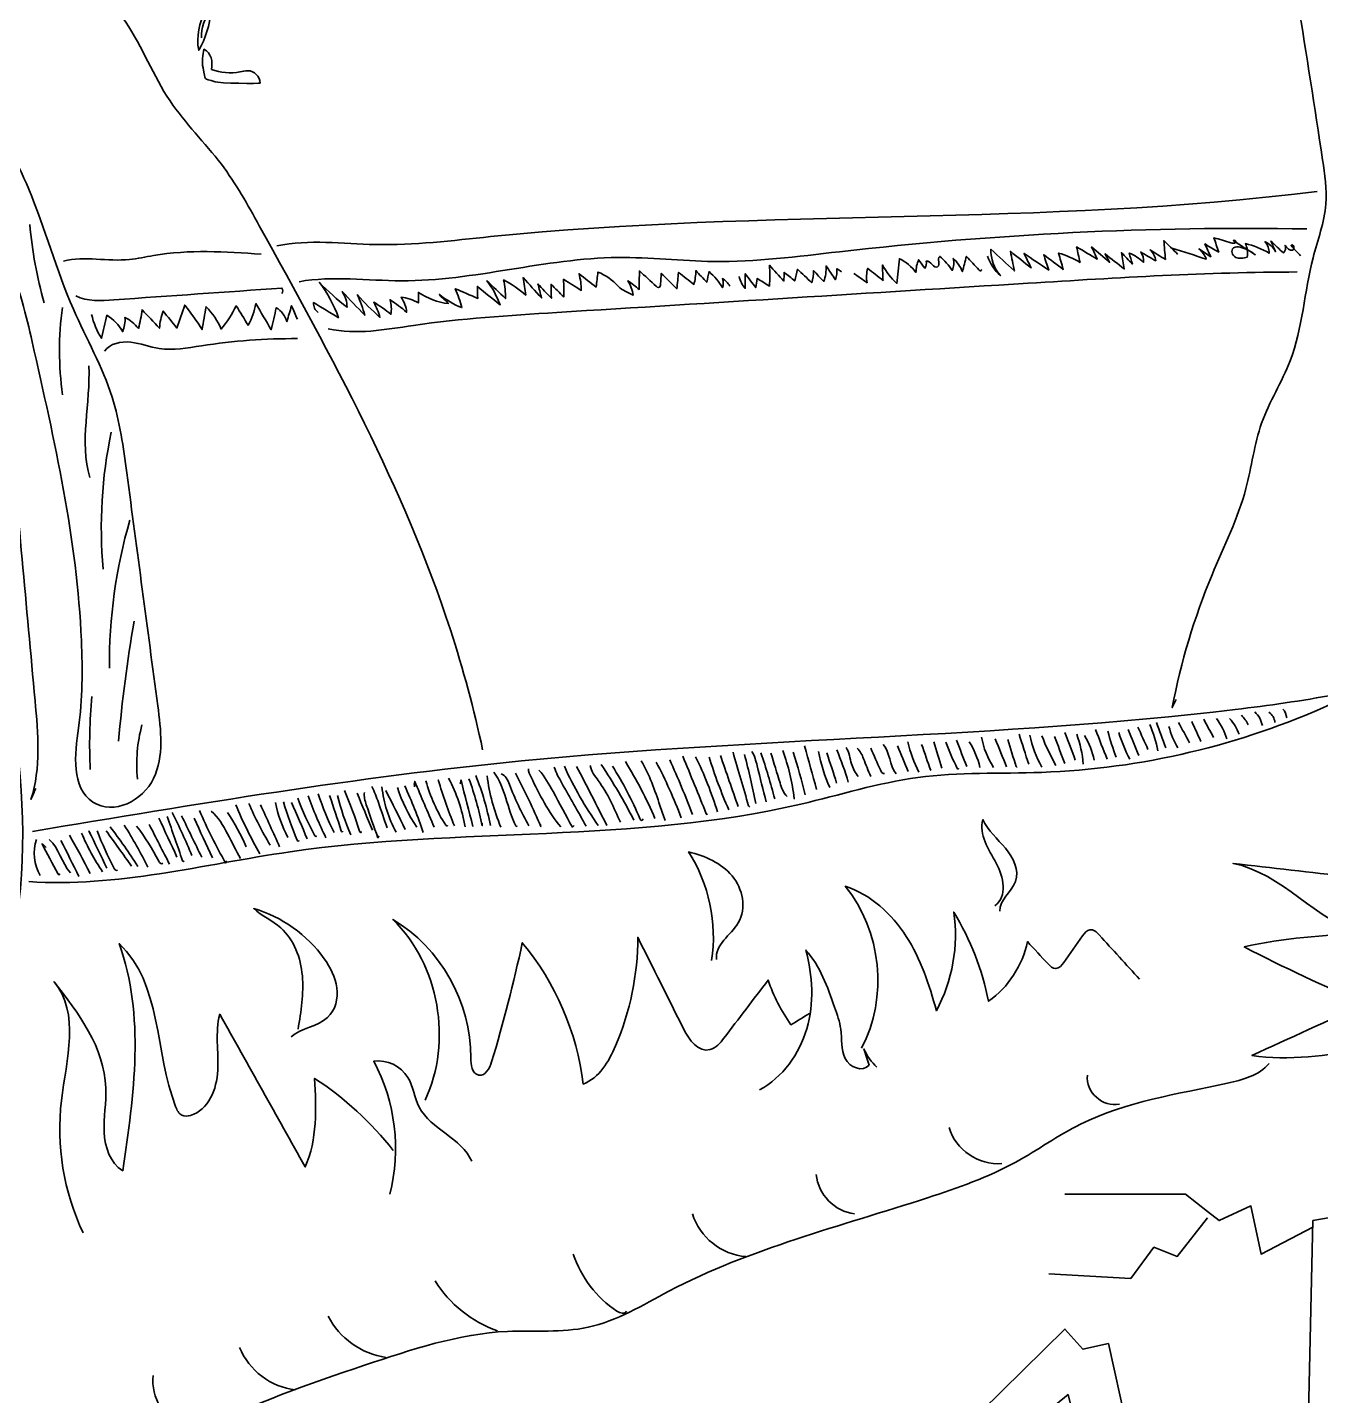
# Model space of a CAD drawing. Extents: x 6 to 143, y -103 to -23.
# Drawn here: x 79.24 to 101.28, y -90.7 to -67.39 of the extents above; entities that cross this region are included whole.
import ezdxf

# ---------------------------------------------------------------- set-up
doc = ezdxf.new("R2010")
doc.units = 0
doc.header["$MEASUREMENT"] = 0
for name, color, linetype, lineweight in [('Delorean', 7, 'Continuous', 0), ('Flames', 7, 'Continuous', 0), ('Lightning', 7, 'Continuous', 0)]:
    doc.layers.add(name, color=color, linetype=linetype, lineweight=lineweight)

msp = doc.modelspace()

# ---------------------------------------------------------------- linework, layer by layer
at = {"layer": 'Delorean', "color": 250, "lineweight": 35, "true_color": 0x231f20}
for points, knots in [([(67.186, -68.13), (68.012, -67.8), (68.938, -68.116), (69.827, -68.154), (70.983, -68.204), (72.102, -67.775), (73.249, -67.623), (74.66, -67.437), (76.121, -67.668), (77.498, -67.309), (77.843, -67.218), (78.186, -67.088), (78.463, -66.862), (79.245, -66.225), (79.286, -65.059), (79.192, -64.055), (79.151, -63.626), (79.094, -63.185), (78.885, -62.808)], [0, 0, 0, 0, 1, 1, 1, 2, 2, 2, 3, 3, 3, 4, 4, 4, 5, 5, 5, 6, 6, 6, 6]), ([(101.445, -70.192), (101.753, -70.179), (102.062, -70.167), (102.37, -70.155), (103.399, -70.113), (104.428, -70.072), (105.457, -70.03), (105.391, -68.949), (105.839, -67.853), (106.624, -67.106), (107.409, -66.359), (108.512, -65.967), (109.594, -66.02), (110.776, -66.079), (111.97, -66.72), (112.471, -67.792), (113.242, -67.353), (114.078, -67.029), (114.944, -66.834), (115.018, -66.817), (115.103, -66.792), (115.13, -66.721), (115.157, -66.65), (114.944, -66.421), (114.907, -66.488), (114.99, -66.508), (115.072, -66.527), (115.154, -66.547), (113.905, -65.641), (112.315, -65.379), (110.79, -65.142), (109.133, -64.885), (107.477, -64.628), (105.82, -64.371), (105.253, -64.283), (104.684, -64.195), (104.11, -64.172), (103.127, -64.132), (102.137, -64.285), (101.16, -64.165), (100.69, -64.107), (100.227, -63.987), (99.753, -63.961)], [0, 0, 0, 0, 1, 1, 1, 2, 2, 2, 3, 3, 3, 4, 4, 4, 5, 5, 5, 6, 6, 6, 7, 7, 7, 8, 8, 8, 9, 9, 9, 10, 10, 10, 11, 11, 11, 12, 12, 12, 13, 13, 13, 14, 14, 14, 14]), ([(100.395, -64.287), (100.774, -66.059), (101.046, -67.851), (101.317, -69.643), (101.355, -69.893), (101.393, -70.146), (101.373, -70.398), (101.348, -70.711), (101.235, -71.009), (101.156, -71.312), (101.005, -71.893), (100.979, -72.506), (100.764, -73.067), (100.625, -73.431), (100.41, -73.763), (100.279, -74.131), (100.152, -74.491), (100.109, -74.874), (100.011, -75.243), (99.876, -75.753), (99.638, -76.228), (99.434, -76.715), (99.131, -77.442), (98.903, -78.201), (98.755, -78.975), (98.777, -78.93), (98.799, -78.884), (98.821, -78.839)], [0, 0, 0, 0, 1, 1, 1, 2, 2, 2, 3, 3, 3, 4, 4, 4, 5, 5, 5, 6, 6, 6, 7, 7, 7, 8, 8, 8, 9, 9, 9, 9]), ([(79.334, -65.331), (79.705, -66.091), (80.447, -66.6), (80.919, -67.301), (81.206, -67.727), (81.388, -68.216), (81.675, -68.641), (81.933, -69.026), (82.272, -69.351), (82.551, -69.721), (82.798, -70.049), (82.998, -70.409), (83.196, -70.768), (84.427, -72.993), (85.664, -75.234), (86.453, -77.651), (86.672, -78.322), (86.856, -79.004), (87.003, -79.694)], [0, 0, 0, 0, 1, 1, 1, 2, 2, 2, 3, 3, 3, 4, 4, 4, 5, 5, 5, 6, 6, 6, 6]), ([(82.29, -67.104), (82.167, -67.303), (82.121, -67.548), (82.163, -67.778), (82.282, -67.577), (82.353, -67.348), (82.37, -67.115), (82.26, -67.236), (82.202, -67.402), (82.213, -67.565)], [0, 0, 0, 0, 1, 1, 1, 2, 2, 2, 3, 3, 3, 3]), ([(77.456, -67.468), (78.229, -68.227), (78.849, -69.142), (79.266, -70.142), (79.547, -70.814), (79.736, -71.522), (80.028, -72.189), (80.247, -72.69), (80.523, -73.168), (80.689, -73.689), (80.821, -74.107), (80.88, -74.544), (80.938, -74.979), (81.114, -76.3), (81.29, -77.621), (81.466, -78.943), (81.521, -79.358), (81.573, -79.801), (81.394, -80.181), (81.215, -80.56), (80.711, -80.817), (80.362, -80.585), (79.983, -80.334), (80.053, -79.773), (80.115, -79.323), (80.183, -78.831), (80.187, -78.332), (80.165, -77.835), (80.09, -76.115), (79.707, -74.426), (79.325, -72.747), (79.221, -72.288), (79.115, -71.824), (78.91, -71.401), (78.542, -70.642), (77.886, -70.069), (77.247, -69.518), (76.153, -68.575), (75.28, -67.719), (73.758, -67.767)], [0, 0, 0, 0, 1, 1, 1, 2, 2, 2, 3, 3, 3, 4, 4, 4, 5, 5, 5, 6, 6, 6, 7, 7, 7, 8, 8, 8, 9, 9, 9, 10, 10, 10, 11, 11, 11, 12, 12, 12, 13, 13, 13, 13]), ([(83.209, -68.336), (83.208, -68.227), (83.109, -68.128), (83, -68.126), (82.954, -68.125), (82.91, -68.139), (82.865, -68.148), (82.71, -68.178), (82.529, -68.159), (82.384, -68.104), (82.404, -67.971), (82.38, -67.821), (82.253, -67.761), (82.231, -67.853), (82.217, -67.979), (82.237, -68.076), (82.286, -68.312), (82.23, -68.242), (82.442, -68.316), (82.502, -68.337), (83.209, -68.354), (83.209, -68.336)], [0, 0, 0, 0, 1, 1, 1, 2, 2, 2, 3, 3, 3, 4, 4, 4, 5, 5, 5, 6, 6, 6, 7, 7, 7, 7]), ([(60.771, -81.29), (61.265, -81.699), (61.978, -81.634), (62.618, -81.669), (63.727, -81.73), (64.838, -82.151), (65.923, -81.913), (66.11, -80.241), (66.593, -78.518), (67.166, -76.936), (67.401, -76.289), (67.635, -75.643), (67.869, -74.996), (68.264, -73.906), (68.675, -72.788), (69.44, -71.916), (70.257, -70.985), (71.412, -70.414), (72.59, -70.029), (72.951, -69.911), (73.319, -69.808), (73.696, -69.776), (74.58, -69.699), (75.446, -70.01), (76.325, -70.124), (76.636, -70.218), (76.917, -70.328), (77.179, -70.619), (77.5, -70.871), (77.808, -71.048), (78.073, -71.564), (78.215, -71.841), (78.383, -72.107), (78.464, -72.407), (78.617, -72.968), (78.879, -73.452), (78.932, -74.031), (79.08, -75.64), (79.228, -77.25), (79.375, -78.859), (79.427, -79.422), (79.477, -80.002), (79.305, -80.54), (79.333, -80.477), (79.36, -80.415), (79.388, -80.353)], [0, 0, 0, 0, 1, 1, 1, 2, 2, 2, 3, 3, 3, 4, 4, 4, 5, 5, 5, 6, 6, 6, 7, 7, 7, 8, 8, 8, 9, 9, 9, 10, 10, 10, 11, 11, 11, 12, 12, 12, 13, 13, 13, 14, 14, 14, 15, 15, 15, 15]), ([(83.496, -71.112), (84.045, -70.994), (84.615, -71.076), (85.177, -71.088), (85.833, -71.102), (86.486, -71.02), (87.139, -70.953), (91.818, -70.475), (96.558, -70.775), (101.224, -70.182)], [0, 0, 0, 0, 1, 1, 1, 2, 2, 2, 3, 3, 3, 3]), ([(83.875, -71.72), (84.448, -71.617), (85.036, -71.704), (85.619, -71.705), (86.857, -71.708), (88.069, -71.322), (89.307, -71.308), (89.851, -71.302), (90.393, -71.369), (90.937, -71.376), (91.654, -71.385), (92.369, -71.292), (93.082, -71.21), (95.726, -70.909), (98.39, -70.774), (101.051, -70.821)], [0, 0, 0, 0, 1, 1, 1, 2, 2, 2, 3, 3, 3, 4, 4, 4, 5, 5, 5, 5]), ([(95.607, -71.286), (95.65, -71.413), (95.727, -71.528), (95.828, -71.615), (95.718, -71.495), (95.658, -71.331), (95.666, -71.168), (95.799, -71.291), (95.932, -71.414), (96.066, -71.537), (96.043, -71.426), (96.02, -71.314), (95.997, -71.203), (96.115, -71.297), (96.233, -71.392), (96.35, -71.486), (96.31, -71.404), (96.27, -71.321), (96.229, -71.239), (96.37, -71.334), (96.511, -71.428), (96.652, -71.523), (96.623, -71.435), (96.594, -71.348), (96.565, -71.261), (96.676, -71.344), (96.787, -71.427), (96.898, -71.511), (96.871, -71.418), (96.845, -71.325), (96.818, -71.233), (96.945, -71.271), (97.069, -71.325), (97.184, -71.391), (97.165, -71.303), (97.145, -71.215), (97.125, -71.127), (97.243, -71.197), (97.36, -71.267), (97.477, -71.336), (97.445, -71.267), (97.413, -71.197), (97.381, -71.128), (97.483, -71.216), (97.586, -71.303), (97.688, -71.391), (97.663, -71.344), (97.637, -71.296), (97.611, -71.248), (97.72, -71.333), (97.828, -71.418), (97.937, -71.502), (97.921, -71.409), (97.905, -71.317), (97.889, -71.224), (97.951, -71.289), (98.014, -71.354), (98.076, -71.419), (98.058, -71.357), (98.04, -71.295), (98.022, -71.233), (98.113, -71.268), (98.197, -71.323), (98.264, -71.393), (98.274, -71.331), (98.258, -71.265), (98.219, -71.216), (98.304, -71.265), (98.388, -71.315), (98.473, -71.365), (98.467, -71.293), (98.432, -71.225), (98.378, -71.179), (98.465, -71.233), (98.552, -71.287), (98.639, -71.341), (98.63, -71.234), (98.621, -71.127), (98.613, -71.02), (98.69, -71.096), (98.767, -71.173), (98.844, -71.249), (98.812, -71.216), (98.78, -71.182), (98.748, -71.149), (98.944, -71.211), (99.14, -71.273), (99.336, -71.335), (99.309, -71.269), (99.266, -71.209), (99.211, -71.162), (99.278, -71.207), (99.345, -71.251), (99.412, -71.295), (99.379, -71.223), (99.345, -71.15), (99.311, -71.078), (99.39, -71.124), (99.469, -71.171), (99.548, -71.217), (99.52, -71.135), (99.493, -71.053), (99.465, -70.971), (99.562, -71), (99.658, -71.029), (99.755, -71.059), (99.782, -71.067), (99.818, -71.073), (99.835, -71.05), (99.852, -71.027), (99.801, -70.994), (99.799, -71.023), (99.922, -71.102), (100.046, -71.182), (100.169, -71.261), (100.094, -71.201), (100.006, -71.157), (99.912, -71.135), (99.874, -71.126), (99.831, -71.121), (99.801, -71.144), (99.748, -71.184), (99.777, -71.277), (99.837, -71.306), (99.897, -71.335), (99.967, -71.32), (100.032, -71.305), (100.046, -71.226), (100.036, -71.144), (100.002, -71.072), (100.145, -71.104), (100.282, -71.159), (100.407, -71.235), (100.409, -71.164), (100.383, -71.093), (100.337, -71.039), (100.412, -71.076), (100.476, -71.137), (100.518, -71.21), (100.491, -71.15), (100.464, -71.09), (100.438, -71.03), (100.509, -71.097), (100.579, -71.164), (100.65, -71.231), (100.684, -71.199), (100.696, -71.145), (100.679, -71.101), (100.709, -71.146), (100.755, -71.196), (100.807, -71.181), (100.859, -71.165), (100.814, -71.06), (100.781, -71.103), (100.835, -71.163), (100.889, -71.222), (100.943, -71.281)], [0, 0, 0, 0, 1, 1, 1, 2, 2, 2, 3, 3, 3, 4, 4, 4, 5, 5, 5, 6, 6, 6, 7, 7, 7, 8, 8, 8, 9, 9, 9, 10, 10, 10, 11, 11, 11, 12, 12, 12, 13, 13, 13, 14, 14, 14, 15, 15, 15, 16, 16, 16, 17, 17, 17, 18, 18, 18, 19, 19, 19, 20, 20, 20, 21, 21, 21, 22, 22, 22, 23, 23, 23, 24, 24, 24, 25, 25, 25, 26, 26, 26, 27, 27, 27, 28, 28, 28, 29, 29, 29, 30, 30, 30, 31, 31, 31, 32, 32, 32, 33, 33, 33, 34, 34, 34, 35, 35, 35, 36, 36, 36, 37, 37, 37, 38, 38, 38, 39, 39, 39, 40, 40, 40, 41, 41, 41, 42, 42, 42, 43, 43, 43, 44, 44, 44, 45, 45, 45, 46, 46, 46, 47, 47, 47, 48, 48, 48, 49, 49, 49, 50, 50, 50, 51, 51, 51, 52, 52, 52, 52]), ([(79.858, -71.371), (80.224, -71.279), (80.61, -71.379), (80.986, -71.343), (81.124, -71.33), (81.259, -71.299), (81.395, -71.275), (81.999, -71.169), (82.618, -71.21), (83.23, -71.251)], [0, 0, 0, 0, 1, 1, 1, 2, 2, 2, 3, 3, 3, 3]), ([(93.33, -71.581), (93.405, -71.633), (93.48, -71.685), (93.555, -71.737), (93.54, -71.657), (93.544, -71.573), (93.566, -71.494), (93.653, -71.563), (93.74, -71.632), (93.827, -71.7), (93.823, -71.611), (93.819, -71.523), (93.815, -71.434), (93.879, -71.552), (93.963, -71.66), (94.062, -71.751), (94.076, -71.61), (94.091, -71.47), (94.106, -71.329), (94.217, -71.383), (94.314, -71.463), (94.388, -71.561), (94.388, -71.487), (94.403, -71.413), (94.433, -71.346), (94.468, -71.395), (94.504, -71.444), (94.539, -71.492), (94.564, -71.457), (94.573, -71.412), (94.563, -71.37), (94.638, -71.353), (94.69, -71.506), (94.755, -71.465), (94.808, -71.432), (94.746, -71.334), (94.792, -71.29), (94.874, -71.36), (94.946, -71.44), (95.007, -71.529), (95.034, -71.465), (95.039, -71.391), (95.022, -71.323), (95.09, -71.387), (95.144, -71.464), (95.18, -71.549), (95.203, -71.463), (95.226, -71.376), (95.248, -71.29), (95.319, -71.366), (95.39, -71.443), (95.461, -71.52), (95.47, -71.53), (95.482, -71.54), (95.495, -71.538), (95.508, -71.536), (95.512, -71.511), (95.498, -71.511)], [0, 0, 0, 0, 1, 1, 1, 2, 2, 2, 3, 3, 3, 4, 4, 4, 5, 5, 5, 6, 6, 6, 7, 7, 7, 8, 8, 8, 9, 9, 9, 10, 10, 10, 11, 11, 11, 12, 12, 12, 13, 13, 13, 14, 14, 14, 15, 15, 15, 16, 16, 16, 17, 17, 17, 18, 18, 18, 19, 19, 19, 19]), ([(84.199, -72.246), (84.146, -72.208), (84.115, -72.141), (84.122, -72.076), (84.263, -72.162), (84.405, -72.248), (84.546, -72.334), (84.47, -72.118), (84.359, -71.914), (84.22, -71.733), (84.367, -71.884), (84.525, -72.026), (84.691, -72.156), (84.692, -72.061), (84.663, -71.967), (84.609, -71.889), (84.737, -72.023), (84.865, -72.157), (84.993, -72.292), (84.963, -72.172), (84.921, -72.055), (84.868, -71.943), (84.988, -72.079), (85.117, -72.208), (85.253, -72.328), (85.228, -72.239), (85.192, -72.152), (85.148, -72.071), (85.25, -72.131), (85.347, -72.2), (85.438, -72.276), (85.453, -72.195), (85.449, -72.109), (85.426, -72.029), (85.525, -72.092), (85.619, -72.163), (85.707, -72.241), (85.699, -72.15), (85.667, -72.06), (85.613, -71.985), (85.717, -71.996), (85.817, -72.029), (85.907, -72.081), (85.908, -72.022), (85.908, -71.963), (85.908, -71.904), (86.061, -72.006), (86.237, -72.071), (86.419, -72.094), (86.395, -72.034), (86.289, -71.998), (86.265, -71.938), (86.381, -72.032), (86.511, -72.108), (86.649, -72.162), (86.619, -72.052), (86.581, -71.944), (86.535, -71.84), (86.663, -71.895), (86.79, -71.949), (86.918, -72.004), (86.917, -71.936), (86.915, -71.868), (86.914, -71.801), (87.043, -71.906), (87.171, -72.011), (87.3, -72.116), (87.246, -71.968), (87.17, -71.829), (87.075, -71.703), (87.18, -71.805), (87.285, -71.906), (87.39, -72.007), (87.394, -71.9), (87.384, -71.793), (87.36, -71.689), (87.495, -71.761), (87.621, -71.849), (87.736, -71.949), (87.722, -71.85), (87.707, -71.75), (87.692, -71.651), (87.797, -71.766), (87.902, -71.881), (88.007, -71.996), (87.986, -71.916), (87.965, -71.837), (87.944, -71.757), (88.021, -71.839), (88.097, -71.92), (88.174, -72.001), (88.173, -71.922), (88.171, -71.843), (88.17, -71.764), (88.242, -71.836), (88.314, -71.909), (88.386, -71.981), (88.385, -71.88), (88.384, -71.78), (88.383, -71.68), (88.483, -71.743), (88.583, -71.806), (88.683, -71.869), (88.683, -71.773), (88.67, -71.678), (88.646, -71.586), (88.743, -71.661), (88.84, -71.736), (88.937, -71.811), (88.947, -71.726), (88.957, -71.641), (88.967, -71.556), (89.098, -71.609), (89.217, -71.691), (89.312, -71.795), (89.39, -71.88), (89.467, -71.896), (89.57, -71.949), (89.553, -71.864), (89.522, -71.781), (89.479, -71.705), (89.546, -71.751), (89.61, -71.801), (89.671, -71.853), (89.672, -71.748), (89.673, -71.642), (89.674, -71.536), (89.77, -71.624), (89.866, -71.711), (89.962, -71.799), (89.972, -71.808), (89.985, -71.818), (89.999, -71.818), (90.025, -71.816), (90.033, -71.783), (90.035, -71.757), (90.039, -71.698), (90.042, -71.639), (90.046, -71.579), (90.135, -71.667), (90.224, -71.754), (90.313, -71.841), (90.323, -71.748), (90.332, -71.656), (90.341, -71.563), (90.428, -71.631), (90.515, -71.699), (90.602, -71.767), (90.624, -71.691), (90.636, -71.612), (90.637, -71.532), (90.699, -71.598), (90.761, -71.665), (90.823, -71.731), (90.835, -71.671), (90.848, -71.61), (90.861, -71.549), (90.952, -71.626), (91.03, -71.718), (91.09, -71.821), (91.108, -71.772), (91.108, -71.715), (91.088, -71.666), (91.142, -71.695), (91.186, -71.741), (91.213, -71.795)], [0, 0, 0, 0, 1, 1, 1, 2, 2, 2, 3, 3, 3, 4, 4, 4, 5, 5, 5, 6, 6, 6, 7, 7, 7, 8, 8, 8, 9, 9, 9, 10, 10, 10, 11, 11, 11, 12, 12, 12, 13, 13, 13, 14, 14, 14, 15, 15, 15, 16, 16, 16, 17, 17, 17, 18, 18, 18, 19, 19, 19, 20, 20, 20, 21, 21, 21, 22, 22, 22, 23, 23, 23, 24, 24, 24, 25, 25, 25, 26, 26, 26, 27, 27, 27, 28, 28, 28, 29, 29, 29, 30, 30, 30, 31, 31, 31, 32, 32, 32, 33, 33, 33, 34, 34, 34, 35, 35, 35, 36, 36, 36, 37, 37, 37, 38, 38, 38, 39, 39, 39, 40, 40, 40, 41, 41, 41, 42, 42, 42, 43, 43, 43, 44, 44, 44, 45, 45, 45, 46, 46, 46, 47, 47, 47, 48, 48, 48, 49, 49, 49, 50, 50, 50, 51, 51, 51, 52, 52, 52, 53, 53, 53, 54, 54, 54, 55, 55, 55, 55]), ([(91.376, -71.634), (91.391, -71.709), (91.427, -71.779), (91.478, -71.836), (91.478, -71.752), (91.478, -71.669), (91.478, -71.585), (91.538, -71.664), (91.597, -71.742), (91.656, -71.821), (91.665, -71.769), (91.673, -71.717), (91.682, -71.665), (91.751, -71.708), (91.82, -71.752), (91.889, -71.795), (91.902, -71.677), (91.902, -71.558), (91.889, -71.44), (91.971, -71.53), (92.054, -71.62), (92.136, -71.709), (92.139, -71.66), (92.141, -71.61), (92.144, -71.56), (92.203, -71.609), (92.262, -71.657), (92.322, -71.706), (92.336, -71.64), (92.351, -71.574), (92.366, -71.507), (92.448, -71.584), (92.53, -71.661), (92.613, -71.738), (92.633, -71.671), (92.643, -71.601), (92.643, -71.531), (92.701, -71.593), (92.758, -71.655), (92.816, -71.717), (92.848, -71.632), (92.861, -71.541), (92.855, -71.451), (92.908, -71.529), (92.961, -71.607), (93.015, -71.686), (93.037, -71.626), (93.045, -71.562), (93.04, -71.499), (93.066, -71.516), (93.092, -71.534), (93.118, -71.551)], [0, 0, 0, 0, 1, 1, 1, 2, 2, 2, 3, 3, 3, 4, 4, 4, 5, 5, 5, 6, 6, 6, 7, 7, 7, 8, 8, 8, 9, 9, 9, 10, 10, 10, 11, 11, 11, 12, 12, 12, 13, 13, 13, 14, 14, 14, 15, 15, 15, 16, 16, 16, 17, 17, 17, 17]), ([(77.68, -87.057), (77.641, -87.025), (77.63, -87.133), (77.681, -87.128), (77.731, -87.122), (77.75, -87.061), (77.758, -87.011), (77.883, -86.278), (78.185, -85.59), (78.443, -84.892), (78.697, -84.202), (78.91, -83.494), (79.033, -82.769), (79.462, -80.237), (78.776, -77.654), (77.933, -75.229), (77.735, -74.657), (77.065, -73.655), (77.065, -73.655), (77.065, -73.655), (76.471, -72.96), (76.104, -72.638), (75.889, -72.45), (75.567, -72.305), (75.338, -72.134), (75.117, -71.969), (74.757, -71.923), (74.487, -71.865), (73.349, -71.621), (72.184, -72.149), (71.183, -72.742), (70.862, -72.933), (70.545, -73.138), (70.285, -73.405), (69.865, -73.835), (69.618, -74.4), (69.383, -74.953), (68.504, -77.029), (67.672, -79.231), (67.894, -81.473), (67.956, -82.097), (68.022, -82.752), (68.192, -83.355), (68.657, -84.996), (69.142, -86.68), (70.17, -88.042)], [0, 0, 0, 0, 1, 1, 1, 2, 2, 2, 3, 3, 3, 4, 4, 4, 5, 5, 5, 6, 6, 6, 7, 7, 7, 8, 8, 8, 9, 9, 9, 10, 10, 10, 11, 11, 11, 12, 12, 12, 13, 13, 13, 14, 14, 14, 15, 15, 15, 15]), ([(84.371, -72.522), (84.848, -72.631), (85.343, -72.536), (85.827, -72.465), (86.636, -72.347), (87.452, -72.296), (88.268, -72.245), (90.945, -72.079), (93.623, -71.913), (96.301, -71.747), (97.827, -71.652), (99.355, -71.558), (100.884, -71.555)], [0, 0, 0, 0, 1, 1, 1, 2, 2, 2, 3, 3, 3, 4, 4, 4, 4]), ([(80.068, -71.962), (80.266, -72.059), (80.498, -72.046), (80.719, -72.03), (81.673, -71.963), (82.627, -71.896), (83.582, -71.829), (83.6, -71.857), (83.6, -71.896), (83.582, -71.924)], [0, 0, 0, 0, 1, 1, 1, 2, 2, 2, 3, 3, 3, 3]), ([(80.339, -72.277), (80.37, -72.422), (80.428, -72.561), (80.509, -72.684), (80.538, -72.554), (80.567, -72.423), (80.596, -72.292), (80.71, -72.359), (80.805, -72.456), (80.868, -72.572), (80.899, -72.496), (80.913, -72.412), (80.907, -72.33), (80.995, -72.374), (81.074, -72.438), (81.135, -72.516), (81.166, -72.412), (81.187, -72.306), (81.199, -72.198), (81.298, -72.303), (81.396, -72.408), (81.495, -72.512), (81.502, -72.413), (81.524, -72.315), (81.559, -72.222), (81.637, -72.318), (81.715, -72.414), (81.793, -72.511), (81.837, -72.38), (81.882, -72.25), (81.927, -72.12), (82.034, -72.252), (82.132, -72.392), (82.22, -72.537), (82.243, -72.407), (82.266, -72.276), (82.289, -72.146), (82.399, -72.255), (82.487, -72.385), (82.546, -72.528), (82.647, -72.407), (82.734, -72.274), (82.803, -72.132), (82.871, -72.242), (82.939, -72.352), (83.006, -72.462), (83.071, -72.348), (83.115, -72.223), (83.138, -72.094), (83.225, -72.243), (83.312, -72.391), (83.399, -72.54), (83.428, -72.414), (83.457, -72.289), (83.486, -72.163), (83.571, -72.218), (83.637, -72.303), (83.666, -72.4), (83.693, -72.31), (83.719, -72.22), (83.746, -72.13), (83.779, -72.206), (83.812, -72.282), (83.845, -72.358)], [0, 0, 0, 0, 1, 1, 1, 2, 2, 2, 3, 3, 3, 4, 4, 4, 5, 5, 5, 6, 6, 6, 7, 7, 7, 8, 8, 8, 9, 9, 9, 10, 10, 10, 11, 11, 11, 12, 12, 12, 13, 13, 13, 14, 14, 14, 15, 15, 15, 16, 16, 16, 17, 17, 17, 18, 18, 18, 19, 19, 19, 20, 20, 20, 21, 21, 21, 21]), ([(80.556, -72.906), (80.653, -72.771), (80.84, -72.733), (81.005, -72.751), (81.17, -72.769), (81.327, -72.833), (81.492, -72.858), (81.73, -72.894), (81.972, -72.849), (82.211, -72.812), (82.752, -72.728), (83.3, -72.687), (83.848, -72.69)], [0, 0, 0, 0, 1, 1, 1, 2, 2, 2, 3, 3, 3, 4, 4, 4, 4]), ([(79.333, -81.084), (82.102, -80.621), (84.873, -80.158), (87.667, -79.884), (91.713, -79.487), (95.793, -79.489), (99.83, -79.007), (100.965, -78.872), (102.103, -78.696), (103.182, -78.318)], [0, 0, 0, 0, 1, 1, 1, 2, 2, 2, 3, 3, 3, 3]), ([(79.267, -81.938), (80.761, -82.044), (82.238, -81.646), (83.72, -81.432), (86.607, -81.013), (89.583, -81.286), (92.424, -80.62), (93.088, -80.465), (93.742, -80.258), (94.419, -80.167), (95.117, -80.073), (95.825, -80.104), (96.529, -80.079), (98.231, -80.017), (99.919, -79.618), (101.47, -78.913)], [0, 0, 0, 0, 1, 1, 1, 2, 2, 2, 3, 3, 3, 4, 4, 4, 5, 5, 5, 5]), ([(92.117, -79.708), (92.213, -79.971), (92.28, -80.246), (92.314, -80.525), (92.314, -80.528), (92.315, -80.531), (92.315, -80.535)], [0, 0, 0, 0, 1, 1, 1, 2, 2, 2, 2]), ([(93.196, -79.657), (93.256, -79.735), (93.261, -79.84), (93.289, -79.935), (93.312, -80.013), (93.351, -80.086), (93.403, -80.149)], [0, 0, 0, 0, 1, 1, 1, 2, 2, 2, 2]), ([(93.386, -79.667), (93.44, -79.712), (93.468, -79.781), (93.494, -79.846), (93.535, -79.947), (93.575, -80.048), (93.616, -80.149)], [0, 0, 0, 0, 1, 1, 1, 2, 2, 2, 2]), ([(93.618, -79.667), (93.672, -79.791), (93.727, -79.914), (93.781, -80.038), (93.794, -80.069), (93.818, -80.104), (93.85, -80.098)], [0, 0, 0, 0, 1, 1, 1, 2, 2, 2, 2]), ([(94.895, -79.564), (94.953, -79.716), (95.019, -79.865), (95.092, -80.01), (95.096, -80.017), (95.101, -80.026), (95.109, -80.024), (95.117, -80.023), (95.113, -80.007), (95.107, -80.012)], [0, 0, 0, 0, 1, 1, 1, 2, 2, 2, 3, 3, 3, 3]), ([(95.953, -79.519), (96, -79.672), (96.047, -79.825), (96.094, -79.979), (96.098, -79.99), (96.122, -79.991), (96.113, -79.983)], [0, 0, 0, 0, 1, 1, 1, 2, 2, 2, 2]), ([(89.707, -79.88), (89.847, -80.118), (89.936, -80.382), (90.025, -80.643), (90.054, -80.729), (90.083, -80.814), (90.112, -80.899)], [0, 0, 0, 0, 1, 1, 1, 2, 2, 2, 2]), ([(90.414, -79.802), (90.548, -80.13), (90.682, -80.457), (90.815, -80.785), (90.817, -80.79), (90.821, -80.796), (90.827, -80.796), (90.832, -80.796), (90.832, -80.784), (90.827, -80.787)], [0, 0, 0, 0, 1, 1, 1, 2, 2, 2, 3, 3, 3, 3]), ([(91.27, -79.736), (91.358, -80.04), (91.447, -80.345), (91.535, -80.649), (91.539, -80.661), (91.558, -80.673), (91.559, -80.661)], [0, 0, 0, 0, 1, 1, 1, 2, 2, 2, 2]), ([(91.592, -79.721), (91.638, -79.796), (91.66, -79.882), (91.681, -79.967), (91.732, -80.172), (91.784, -80.377), (91.835, -80.582)], [0, 0, 0, 0, 1, 1, 1, 2, 2, 2, 2]), ([(91.915, -79.749), (91.967, -79.918), (92.019, -80.088), (92.071, -80.258), (92.097, -80.341), (92.126, -80.43), (92.192, -80.487)], [0, 0, 0, 0, 1, 1, 1, 2, 2, 2, 2]), ([(87.193, -80.074), (87.391, -80.339), (87.416, -80.695), (87.57, -80.988), (87.572, -80.994), (87.577, -81), (87.583, -81), (87.589, -81), (87.59, -80.988), (87.584, -80.989)], [0, 0, 0, 0, 1, 1, 1, 2, 2, 2, 3, 3, 3, 3]), ([(87.316, -80.103), (87.394, -80.124), (87.431, -80.209), (87.459, -80.284), (87.551, -80.527), (87.662, -80.762), (87.791, -80.987)], [0, 0, 0, 0, 1, 1, 1, 2, 2, 2, 2]), ([(87.564, -80.095), (87.72, -80.391), (87.864, -80.694), (87.995, -81.002), (87.992, -80.991), (87.989, -80.98), (87.986, -80.969)], [0, 0, 0, 0, 1, 1, 1, 2, 2, 2, 2]), ([(87.782, -80.018), (87.782, -80.068), (87.805, -80.116), (87.828, -80.161), (87.974, -80.457), (88.122, -80.756), (88.334, -81.009)], [0, 0, 0, 0, 1, 1, 1, 2, 2, 2, 2]), ([(87.962, -80.042), (88.062, -80.148), (88.133, -80.278), (88.202, -80.405), (88.312, -80.608), (88.422, -80.81), (88.532, -81.012), (88.543, -81.003), (88.553, -80.994), (88.563, -80.985)], [0, 0, 0, 0, 1, 1, 1, 2, 2, 2, 3, 3, 3, 3]), ([(88.224, -79.992), (88.254, -80.087), (88.303, -80.174), (88.352, -80.261), (88.49, -80.505), (88.628, -80.749), (88.766, -80.994)], [0, 0, 0, 0, 1, 1, 1, 2, 2, 2, 2]), ([(88.837, -79.964), (88.851, -80.061), (88.916, -80.14), (88.974, -80.219), (89.132, -80.435), (89.242, -80.683), (89.35, -80.928)], [0, 0, 0, 0, 1, 1, 1, 2, 2, 2, 2]), ([(89.214, -79.972), (89.394, -80.256), (89.551, -80.555), (89.682, -80.864), (89.688, -80.879), (89.696, -80.896), (89.712, -80.898), (89.728, -80.901), (89.74, -80.874), (89.725, -80.87)], [0, 0, 0, 0, 1, 1, 1, 2, 2, 2, 3, 3, 3, 3]), ([(84.648, -80.389), (84.745, -80.615), (84.831, -80.846), (84.905, -81.081), (84.908, -81.093), (84.915, -81.107), (84.928, -81.108), (84.94, -81.108), (84.94, -81.082), (84.929, -81.088)], [0, 0, 0, 0, 1, 1, 1, 2, 2, 2, 3, 3, 3, 3]), ([(85.113, -80.322), (85.162, -80.407), (85.194, -80.5), (85.226, -80.592), (85.276, -80.737), (85.326, -80.882), (85.376, -81.026)], [0, 0, 0, 0, 1, 1, 1, 2, 2, 2, 2]), ([(85.844, -80.326), (85.835, -80.296), (85.835, -80.263), (85.845, -80.233), (85.955, -80.492), (86.065, -80.751), (86.176, -81.01)], [0, 0, 0, 0, 1, 1, 1, 2, 2, 2, 2]), ([(86.037, -80.221), (86.107, -80.489), (86.222, -80.746), (86.374, -80.978), (86.382, -80.99), (86.409, -80.996), (86.405, -80.982)], [0, 0, 0, 0, 1, 1, 1, 2, 2, 2, 2]), ([(86.26, -80.259), (86.256, -80.242), (86.251, -80.225), (86.247, -80.209), (86.324, -80.474), (86.416, -80.735), (86.523, -80.99)], [0, 0, 0, 0, 1, 1, 1, 2, 2, 2, 2]), ([(86.621, -80.272), (86.626, -80.251), (86.631, -80.231), (86.636, -80.21), (86.699, -80.474), (86.766, -80.737), (86.837, -80.999)], [0, 0, 0, 0, 1, 1, 1, 2, 2, 2, 2]), ([(86.77, -80.191), (86.865, -80.451), (86.94, -80.718), (86.996, -80.988), (86.996, -80.973), (86.996, -80.957), (86.996, -80.942)], [0, 0, 0, 0, 1, 1, 1, 2, 2, 2, 2]), ([(83.608, -80.58), (83.675, -80.802), (83.753, -81.02), (83.843, -81.233), (83.846, -81.24), (83.85, -81.249), (83.858, -81.251), (83.866, -81.253), (83.875, -81.244), (83.87, -81.238)], [0, 0, 0, 0, 1, 1, 1, 2, 2, 2, 3, 3, 3, 3]), ([(83.851, -80.518), (83.932, -80.738), (84.03, -80.952), (84.145, -81.157), (84.149, -81.164), (84.155, -81.172), (84.163, -81.172), (84.172, -81.172), (84.173, -81.155), (84.165, -81.157)], [0, 0, 0, 0, 1, 1, 1, 2, 2, 2, 3, 3, 3, 3]), ([(84.394, -80.47), (84.46, -80.671), (84.527, -80.873), (84.594, -81.075), (84.596, -81.082), (84.6, -81.091), (84.607, -81.092), (84.615, -81.094), (84.621, -81.08), (84.613, -81.078)], [0, 0, 0, 0, 1, 1, 1, 2, 2, 2, 3, 3, 3, 3]), ([(84.987, -80.42), (84.976, -80.491), (84.998, -80.562), (85.02, -80.631), (85.082, -80.819), (85.149, -81.006), (85.219, -81.192), (85.223, -81.181), (85.227, -81.169), (85.231, -81.157)], [0, 0, 0, 0, 1, 1, 1, 2, 2, 2, 3, 3, 3, 3]), ([(81.626, -80.83), (81.714, -81.081), (81.801, -81.332), (81.889, -81.583), (81.891, -81.59), (81.895, -81.598), (81.903, -81.599), (81.91, -81.6), (81.914, -81.585), (81.906, -81.586)], [0, 0, 0, 0, 1, 1, 1, 2, 2, 2, 3, 3, 3, 3]), ([(82.176, -80.727), (82.308, -81.033), (82.457, -81.333), (82.622, -81.623), (82.631, -81.612), (82.633, -81.597), (82.628, -81.585)], [0, 0, 0, 0, 1, 1, 1, 2, 2, 2, 2]), ([(82.376, -80.74), (82.501, -80.839), (82.579, -80.984), (82.653, -81.125), (82.728, -81.266), (82.802, -81.407), (82.877, -81.548)], [0, 0, 0, 0, 1, 1, 1, 2, 2, 2, 2]), ([(80.312, -81.116), (80.306, -81.103), (80.299, -81.091), (80.292, -81.078), (80.394, -81.288), (80.497, -81.499), (80.599, -81.709)], [0, 0, 0, 0, 1, 1, 1, 2, 2, 2, 2]), ([(80.433, -81.076), (80.516, -81.295), (80.614, -81.509), (80.724, -81.716), (80.735, -81.737), (80.763, -81.761), (80.779, -81.743)], [0, 0, 0, 0, 1, 1, 1, 2, 2, 2, 2]), ([(81.106, -80.993), (81.249, -81.181), (81.375, -81.382), (81.482, -81.592), (81.497, -81.621), (81.535, -81.653), (81.554, -81.626)], [0, 0, 0, 0, 1, 1, 1, 2, 2, 2, 2]), ([(79.491, -81.293), (79.581, -81.463), (79.672, -81.633), (79.762, -81.803), (79.768, -81.814), (79.778, -81.827), (79.79, -81.822), (79.801, -81.817), (79.779, -81.8), (79.782, -81.812)], [0, 0, 0, 0, 1, 1, 1, 2, 2, 2, 3, 3, 3, 3])]:
    msp.add_open_spline(points, degree=3, knots=knots, dxfattribs=at)
for points in [[(79.285, -70.748), (79.325, -71.199), (79.407, -71.646), (79.529, -72.082)], [(79.84, -72.158), (79.772, -72.651), (79.774, -73.154), (79.844, -73.647)], [(80.292, -73.153), (80.32, -73.79), (80.127, -74.446), (80.309, -75.058)], [(80.673, -74.285), (80.511, -75.05), (80.465, -75.839), (80.536, -76.618)], [(80.991, -75.783), (80.753, -76.6), (80.635, -77.452), (80.641, -78.304)], [(81.064, -77.505), (80.944, -78.181), (80.855, -78.862), (80.799, -79.546)], [(80.342, -78.785), (80.304, -79.199), (80.295, -79.616), (80.316, -80.031)], [(100.643, -79), (100.679, -79.04), (100.702, -79.093), (100.706, -79.148)], [(98.485, -79.228), (98.538, -79.371), (98.591, -79.515), (98.644, -79.658)], [(98.864, -79.227), (98.925, -79.343), (98.987, -79.46), (99.048, -79.576)], [(99.09, -79.214), (99.141, -79.327), (99.193, -79.439), (99.244, -79.552)], [(99.292, -79.173), (99.348, -79.277), (99.404, -79.381), (99.46, -79.484)], [(99.507, -79.159), (99.585, -79.265), (99.647, -79.385), (99.687, -79.51)], [(99.733, -79.16), (99.803, -79.238), (99.857, -79.33), (99.894, -79.428)], [(99.933, -79.107), (99.981, -79.154), (100.021, -79.209), (100.052, -79.268)], [(100.164, -79.05), (100.23, -79.111), (100.275, -79.194), (100.291, -79.282)], [(100.403, -79.052), (100.46, -79.093), (100.498, -79.159), (100.506, -79.228)], [(81.197, -79.268), (81.115, -79.568), (81.089, -79.882), (81.12, -80.192)], [(96.145, -79.428), (96.2, -79.599), (96.254, -79.769), (96.309, -79.94)], [(96.327, -79.443), (96.368, -79.634), (96.438, -79.819), (96.534, -79.989)], [(96.532, -79.455), (96.602, -79.629), (96.682, -79.799), (96.773, -79.964)], [(96.747, -79.468), (96.807, -79.621), (96.866, -79.774), (96.926, -79.927)], [(96.923, -79.4), (96.99, -79.555), (97.05, -79.712), (97.102, -79.872)], [(97.127, -79.426), (97.186, -79.591), (97.224, -79.763), (97.239, -79.938)], [(97.261, -79.452), (97.34, -79.58), (97.396, -79.723), (97.425, -79.871)], [(97.446, -79.347), (97.513, -79.516), (97.579, -79.686), (97.646, -79.856)], [(97.658, -79.375), (97.696, -79.525), (97.744, -79.674), (97.8, -79.818)], [(97.843, -79.402), (97.893, -79.559), (97.957, -79.711), (98.033, -79.856)], [(98.002, -79.349), (98.063, -79.497), (98.124, -79.645), (98.185, -79.793)], [(98.169, -79.306), (98.227, -79.433), (98.285, -79.561), (98.342, -79.688)], [(98.373, -79.265), (98.434, -79.408), (98.481, -79.558), (98.512, -79.71)], [(98.7, -79.295), (98.73, -79.425), (98.781, -79.549), (98.852, -79.662)], [(92.49, -79.629), (92.558, -79.875), (92.626, -80.122), (92.694, -80.368)], [(93.038, -79.696), (93.112, -79.876), (93.178, -80.06), (93.235, -80.246)], [(93.826, -79.602), (93.948, -79.74), (93.937, -79.958), (94.049, -80.104)], [(94.075, -79.626), (94.136, -79.772), (94.197, -79.917), (94.257, -80.062)], [(94.247, -79.561), (94.289, -79.739), (94.353, -79.912), (94.438, -80.074)], [(94.484, -79.602), (94.536, -79.75), (94.588, -79.898), (94.639, -80.046)], [(94.691, -79.56), (94.736, -79.709), (94.781, -79.857), (94.826, -80.006)], [(95.08, -79.532), (95.138, -79.682), (95.195, -79.831), (95.252, -79.98)], [(95.296, -79.556), (95.38, -79.691), (95.442, -79.839), (95.478, -79.993)], [(95.505, -79.481), (95.538, -79.664), (95.609, -79.839), (95.712, -79.993)], [(95.738, -79.505), (95.803, -79.664), (95.868, -79.823), (95.932, -79.982)], [(89.436, -79.896), (89.628, -80.204), (89.796, -80.528), (89.939, -80.863)], [(89.96, -79.902), (90.122, -80.209), (90.265, -80.527), (90.387, -80.852)], [(90.192, -79.866), (90.331, -80.172), (90.46, -80.483), (90.579, -80.797)], [(90.632, -79.813), (90.782, -80.116), (90.906, -80.43), (91.005, -80.753)], [(90.864, -79.818), (90.957, -80.123), (91.069, -80.423), (91.197, -80.716)], [(91.055, -79.79), (91.156, -80.08), (91.257, -80.371), (91.358, -80.662)], [(91.466, -79.774), (91.538, -80.051), (91.602, -80.329), (91.661, -80.609)], [(91.746, -79.747), (91.833, -80.005), (91.911, -80.266), (91.981, -80.529)], [(92.296, -79.733), (92.371, -79.975), (92.44, -80.218), (92.502, -80.463)], [(92.724, -79.724), (92.768, -79.934), (92.833, -80.14), (92.919, -80.338)], [(92.867, -79.748), (92.927, -79.917), (92.982, -80.088), (93.033, -80.26)], [(86.886, -80.134), (86.996, -80.408), (87.079, -80.693), (87.134, -80.984)], [(87.079, -80.14), (87.117, -80.439), (87.196, -80.733), (87.313, -81.011)], [(88.395, -79.975), (88.557, -80.328), (88.75, -80.667), (88.973, -80.985)], [(88.605, -79.976), (88.777, -80.312), (88.949, -80.648), (89.121, -80.984)], [(89.024, -79.946), (89.228, -80.252), (89.414, -80.568), (89.582, -80.894)], [(85.285, -80.327), (85.316, -80.597), (85.399, -80.861), (85.527, -81.1)], [(85.353, -80.39), (85.466, -80.608), (85.575, -80.829), (85.681, -81.05)], [(85.549, -80.339), (85.628, -80.577), (85.74, -80.804), (85.88, -81.012)], [(85.674, -80.31), (85.795, -80.568), (85.9, -80.833), (85.99, -81.103)], [(86.421, -80.178), (86.56, -80.437), (86.656, -80.719), (86.703, -81.009)], [(82.794, -80.632), (82.915, -80.917), (83.052, -81.196), (83.205, -81.465)], [(83.019, -80.607), (83.122, -80.851), (83.243, -81.089), (83.381, -81.316)], [(83.215, -80.629), (83.326, -80.868), (83.436, -81.108), (83.543, -81.348)], [(83.471, -80.594), (83.514, -80.8), (83.585, -80.999), (83.683, -81.186)], [(83.745, -80.592), (83.835, -80.799), (83.925, -81.006), (84.014, -81.213)], [(84.027, -80.477), (84.117, -80.721), (84.219, -80.961), (84.333, -81.195)], [(84.202, -80.445), (84.274, -80.672), (84.364, -80.893), (84.472, -81.105)], [(84.531, -80.473), (84.585, -80.703), (84.661, -80.928), (84.758, -81.143)], [(84.864, -80.434), (84.95, -80.643), (85.037, -80.852), (85.123, -81.061)], [(81.484, -80.858), (81.587, -81.079), (81.69, -81.3), (81.793, -81.521)], [(81.713, -80.764), (81.833, -81.003), (81.944, -81.247), (82.046, -81.494)], [(81.873, -80.818), (81.984, -81.055), (82.099, -81.29), (82.217, -81.523)], [(82.085, -80.86), (82.189, -81.084), (82.293, -81.309), (82.397, -81.533)], [(82.652, -80.762), (82.778, -80.945), (82.886, -81.141), (82.975, -81.345)], [(80.585, -81.072), (80.731, -81.275), (80.876, -81.477), (81.021, -81.679)], [(80.652, -81.005), (80.821, -81.223), (80.979, -81.448), (81.126, -81.681)], [(80.896, -80.977), (81.041, -81.21), (81.175, -81.45), (81.297, -81.695)], [(81.32, -80.967), (81.436, -81.193), (81.551, -81.419), (81.667, -81.644)], [(79.399, -81.222), (79.333, -81.423), (79.356, -81.652), (79.461, -81.836)], [(79.562, -81.357), (79.545, -81.339), (79.527, -81.321), (79.509, -81.304)], [(79.617, -81.222), (79.787, -81.369), (79.825, -81.622), (79.976, -81.789)], [(79.815, -81.237), (79.918, -81.443), (80.021, -81.648), (80.123, -81.854)], [(79.959, -81.151), (80.084, -81.363), (80.202, -81.579), (80.313, -81.799)], [(80.168, -81.115), (80.266, -81.345), (80.386, -81.566), (80.525, -81.773)]]:
    msp.add_open_spline(points, degree=3, dxfattribs=at)
at = {"layer": 'Flames', "color": 250, "lineweight": 35, "true_color": 0x231f20}
for points, knots in [([(95.734, -82.351), (95.949, -82.196), (95.883, -81.857), (95.755, -81.624), (95.627, -81.391), (95.454, -81.138), (95.529, -80.883), (95.612, -81.073), (95.779, -81.211), (95.913, -81.37), (96.047, -81.529), (96.153, -81.744), (96.082, -81.94), (96.016, -82.121), (95.808, -82.25), (95.816, -82.444)], [0, 0, 0, 0, 1, 1, 1, 2, 2, 2, 3, 3, 3, 4, 4, 4, 5, 5, 5, 5]), ([(90.904, -83.283), (91.003, -82.647), (90.862, -81.976), (90.513, -81.434), (90.792, -81.5), (91.069, -81.622), (91.253, -81.841), (91.437, -82.06), (91.506, -82.392), (91.36, -82.639), (91.232, -82.853), (90.954, -83.017), (90.991, -83.264)], [0, 0, 0, 0, 1, 1, 1, 2, 2, 2, 3, 3, 3, 4, 4, 4, 4]), ([(93.462, -84.778), (93.917, -83.911), (93.801, -82.777), (93.182, -82.019), (93.617, -82.159), (93.974, -82.487), (94.222, -82.872), (94.469, -83.256), (94.617, -83.696), (94.735, -84.138), (95.01, -83.629), (95.116, -83.031), (95.032, -82.459), (95.317, -82.925), (95.519, -83.442), (95.625, -83.978), (95.962, -83.738), (96.204, -83.368), (96.286, -82.962), (96.403, -83.088), (96.521, -83.215), (96.639, -83.341), (96.674, -83.379), (96.717, -83.421), (96.769, -83.42), (96.83, -83.42), (96.875, -83.365), (96.91, -83.315), (97.016, -83.164), (97.121, -83.012), (97.227, -82.861), (97.259, -82.815), (97.298, -82.765), (97.353, -82.759), (97.416, -82.751), (97.468, -82.802), (97.51, -82.848), (97.74, -83.099), (97.97, -83.351), (98.199, -83.602)], [0, 0, 0, 0, 1, 1, 1, 2, 2, 2, 3, 3, 3, 4, 4, 4, 5, 5, 5, 6, 6, 6, 7, 7, 7, 8, 8, 8, 9, 9, 9, 10, 10, 10, 11, 11, 11, 12, 12, 12, 13, 13, 13, 13]), ([(83.858, -84.451), (83.907, -84.15), (83.957, -83.845), (83.93, -83.542), (83.903, -83.238), (83.79, -82.931), (83.562, -82.729), (83.42, -82.604), (83.242, -82.525), (83.103, -82.399), (83.583, -82.538), (84.012, -82.844), (84.301, -83.252), (84.406, -83.401), (84.495, -83.569), (84.519, -83.75), (84.543, -83.931), (84.494, -84.13), (84.36, -84.254), (84.187, -84.415), (83.914, -84.426), (83.74, -84.586)], [0, 0, 0, 0, 1, 1, 1, 2, 2, 2, 3, 3, 3, 4, 4, 4, 5, 5, 5, 6, 6, 6, 7, 7, 7, 7]), ([(86.022, -85.661), (86.492, -84.655), (86.262, -83.365), (85.474, -82.583), (86.284, -83.066), (86.808, -83.996), (86.801, -84.939), (86.8, -85.058), (86.82, -85.216), (86.937, -85.235), (87.051, -85.254), (87.123, -85.119), (87.156, -85.009), (87.358, -84.341), (87.533, -83.665), (87.679, -82.982), (88.246, -83.663), (88.611, -84.508), (88.717, -85.387), (88.991, -85.284), (89.154, -85.005), (89.269, -84.736), (89.518, -84.154), (89.648, -83.521), (89.647, -82.888), (89.907, -83.408), (90.167, -83.928), (90.427, -84.448), (90.52, -84.634), (90.678, -84.853), (90.88, -84.802), (90.981, -84.777), (91.052, -84.689), (91.115, -84.606), (91.366, -84.277), (91.617, -83.947), (91.868, -83.618), (91.962, -83.888), (92.093, -84.145), (92.256, -84.379), (92.362, -84.315), (92.468, -84.25), (92.574, -84.185)], [0, 0, 0, 0, 1, 1, 1, 2, 2, 2, 3, 3, 3, 4, 4, 4, 5, 5, 5, 6, 6, 6, 7, 7, 7, 8, 8, 8, 9, 9, 9, 10, 10, 10, 11, 11, 11, 12, 12, 12, 13, 13, 13, 14, 14, 14, 14]), ([(80.195, -87.921), (79.861, -87.225), (79.731, -86.433), (79.825, -85.667), (79.909, -84.974), (80.145, -84.181), (79.698, -83.644), (80.118, -84.182), (80.557, -84.77), (80.581, -85.452), (80.59, -85.704), (80.54, -85.956), (80.552, -86.208), (80.564, -86.46), (80.654, -86.73), (80.868, -86.864), (81.061, -85.575), (81.25, -84.223), (80.809, -82.996), (81.533, -83.677), (81.414, -84.844), (81.77, -85.772), (81.792, -85.83), (81.821, -85.893), (81.877, -85.92), (81.922, -85.941), (81.975, -85.935), (82.023, -85.921), (82.33, -85.833), (82.473, -85.474), (82.489, -85.154), (82.505, -84.835), (82.44, -84.508), (82.522, -84.199), (83.007, -85.066), (83.493, -85.932), (83.978, -86.799), (84.188, -86.334), (84.166, -85.802), (84.139, -85.292), (84.649, -85.625), (85.104, -86.041), (85.48, -86.519)], [0, 0, 0, 0, 1, 1, 1, 2, 2, 2, 3, 3, 3, 4, 4, 4, 5, 5, 5, 6, 6, 6, 7, 7, 7, 8, 8, 8, 9, 9, 9, 10, 10, 10, 11, 11, 11, 12, 12, 12, 13, 13, 13, 14, 14, 14, 14]), ([(91.72, -85.489), (92.117, -85.274), (92.401, -84.878), (92.527, -84.445), (92.653, -84.011), (92.63, -83.542), (92.511, -83.106), (92.754, -83.38), (92.88, -83.734), (93.002, -84.079), (93.045, -84.202), (93.088, -84.326), (93.105, -84.455), (93.128, -84.622), (93.108, -84.8), (93.181, -84.952), (93.254, -85.104), (93.483, -85.195), (93.59, -85.064), (93.56, -84.973), (93.531, -84.882), (93.501, -84.79), (93.554, -84.907), (93.63, -85.014), (93.723, -85.103)], [0, 0, 0, 0, 1, 1, 1, 2, 2, 2, 3, 3, 3, 4, 4, 4, 5, 5, 5, 6, 6, 6, 7, 7, 7, 8, 8, 8, 8]), ([(82.204, -91.297), (83.086, -90.82), (84.041, -90.498), (84.991, -90.178), (85.785, -89.911), (86.59, -89.641), (87.426, -89.601), (87.886, -89.58), (88.353, -89.628), (88.802, -89.53), (89.294, -89.424), (89.731, -89.151), (90.176, -88.917), (91.562, -88.189), (93.099, -87.81), (94.587, -87.325), (95.102, -87.158), (95.615, -86.976), (96.09, -86.716), (96.463, -86.513), (96.81, -86.263), (97.191, -86.072), (97.968, -85.683), (98.847, -85.56), (99.696, -85.373), (99.957, -85.315), (100.234, -85.241), (100.407, -85.038)], [0, 0, 0, 0, 1, 1, 1, 2, 2, 2, 3, 3, 3, 4, 4, 4, 5, 5, 5, 6, 6, 6, 7, 7, 7, 8, 8, 8, 9, 9, 9, 9]), ([(85.421, -87.265), (85.616, -86.511), (85.516, -85.685), (85.147, -84.999), (85.372, -84.967), (85.611, -85.08), (85.728, -85.275), (85.822, -85.43), (85.839, -85.619), (85.921, -85.78), (86.119, -86.165), (86.645, -86.305), (86.817, -86.703)], [0, 0, 0, 0, 1, 1, 1, 2, 2, 2, 3, 3, 3, 4, 4, 4, 4]), ([(88.548, -88.283), (88.677, -88.679), (88.943, -89.028), (89.291, -89.257), (89.343, -89.292), (89.429, -89.315), (89.454, -89.258)], [0, 0, 0, 0, 1, 1, 1, 2, 2, 2, 2])]:
    msp.add_open_spline(points, degree=3, knots=knots, dxfattribs=at)
for points in [[(97.311, -85.237), (97.275, -85.521), (97.575, -85.794), (97.855, -85.73)], [(94.951, -86.129), (95.061, -86.506), (95.458, -86.777), (95.849, -86.741)], [(92.688, -86.93), (92.718, -87.265), (93.005, -87.56), (93.339, -87.598)], [(90.58, -87.598), (90.696, -87.995), (91.077, -88.3), (91.49, -88.325)], [(86.191, -88.739), (86.435, -89.134), (86.818, -89.441), (87.257, -89.592)], [(84.37, -89.342), (84.56, -89.715), (84.939, -89.986), (85.354, -90.045)], [(82.861, -89.874), (83.016, -90.264), (83.397, -90.554), (83.814, -90.598)], [(81.385, -90.351), (81.348, -90.729), (81.579, -91.118), (81.928, -91.266)]]:
    msp.add_open_spline(points, degree=3, dxfattribs=at)
at = {"layer": 'Lightning', "color": 250, "lineweight": 35, "true_color": 0x231f20}
for points in [[(101.151, -87.828), (100.27, -88.283), (100.095, -87.465), (99.556, -87.714), (99.357, -87.558), (98.984, -87.265), (96.926, -87.264)], [(102.362, -87.503), (101.153, -87.714), (101.079, -90.997), (100.534, -91.063), (100.545, -91.434), (99.065, -91.522), (97.968, -91.169), (97.667, -89.81), (97.233, -89.905), (96.926, -89.561), (95.497, -90.968), (94.905, -90.878), (94.661, -91.212), (92.365, -91.042), (92.767, -91.481), (95.344, -92.011), (96.979, -90.677), (97.376, -92.254), (98.101, -92.063), (99.095, -92.297), (101.312, -92.333)], [(99.357, -87.667), (98.841, -88.325), (98.444, -88.167), (98.048, -88.702), (96.652, -88.619)]]:
    msp.add_lwpolyline(points, dxfattribs=at)
msp.add_open_spline([(103.755, -82.079), (102.434, -81.929), (101.113, -81.78), (99.792, -81.63), (100.629, -81.792), (101.201, -82.61), (102.021, -82.846), (101.336, -82.835), (100.651, -82.904), (99.982, -83.051), (100.656, -83.402), (101.344, -83.724), (102.045, -84.018), (101.401, -84.312), (100.758, -84.607), (100.114, -84.901), (100.748, -84.998), (101.394, -84.898), (102.028, -84.798), (102.514, -84.722), (103, -84.645), (103.486, -84.569), (103.319, -84.851), (103.177, -85.148), (103.06, -85.454), (103.669, -84.965), (104.279, -84.476), (104.888, -83.987), (104.932, -83.953), (104.97, -83.874), (104.918, -83.855)], degree=3, knots=[0, 0, 0, 0, 1, 1, 1, 2, 2, 2, 3, 3, 3, 4, 4, 4, 5, 5, 5, 6, 6, 6, 7, 7, 7, 8, 8, 8, 9, 9, 9, 10, 10, 10, 10], dxfattribs=at)

doc.saveas('drawing.dxf')
